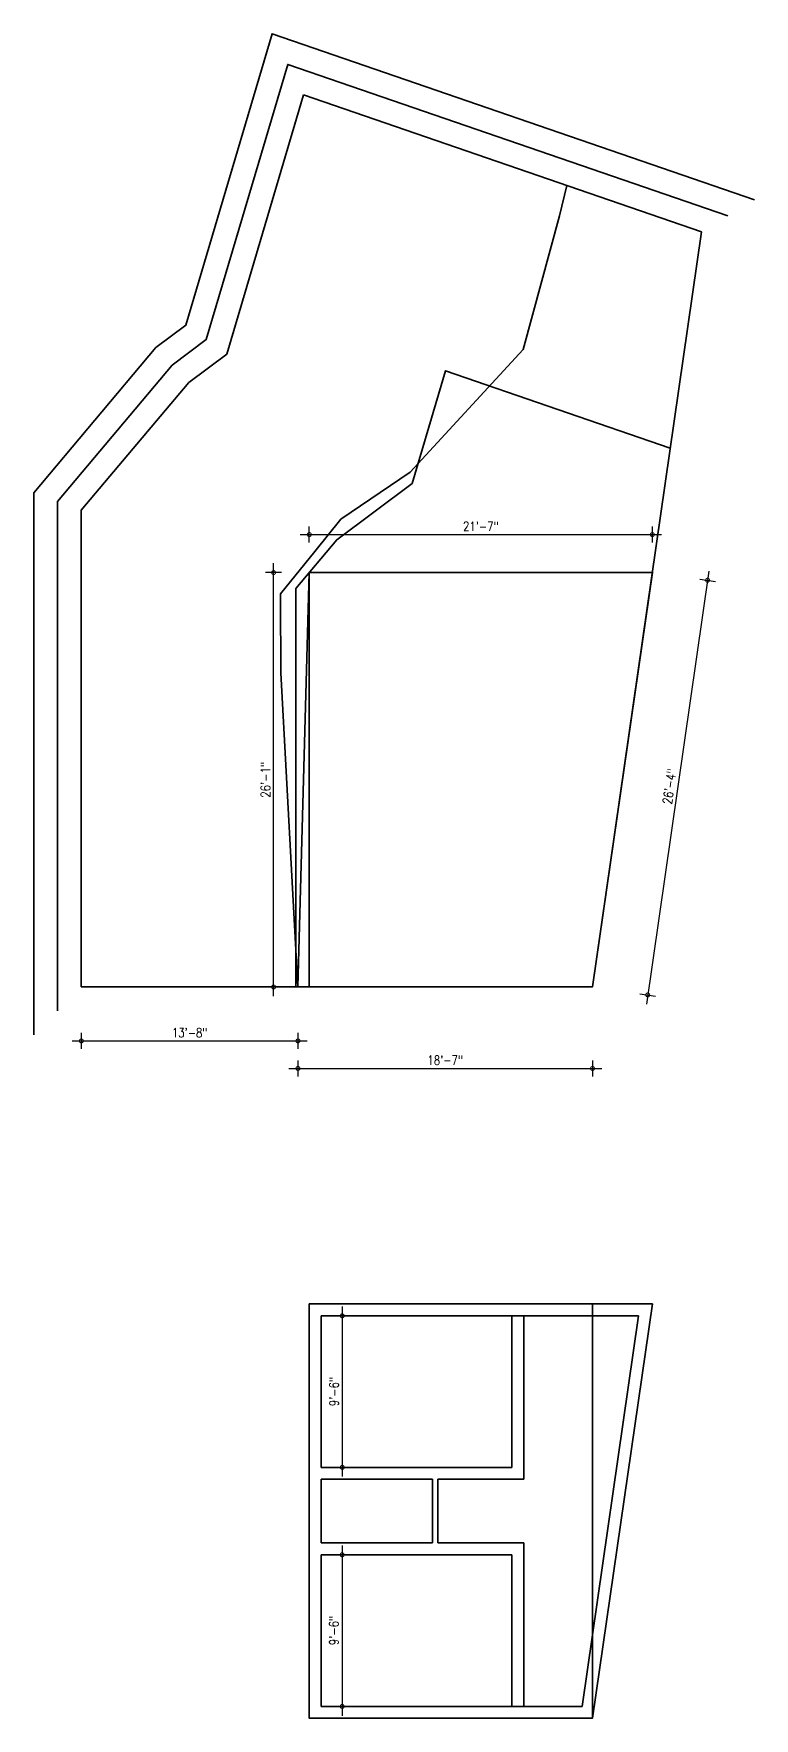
# Model space of a CAD drawing. Header units: inches. Extents: x 358077 to 378079, y -36324 to -23949.
# Drawn here: x 358077 to 358622, y -30859 to -29587 of the extents above; entities that cross this region are included whole.
import ezdxf

# ---------------------------------------------------------------- set-up
doc = ezdxf.new("R2010")
doc.units = ezdxf.units.IN
doc.header["$LTSCALE"] = 2
doc.header["$MEASUREMENT"] = 0
doc.header["$PDMODE"] = 34
doc.layers.get('0').update_dxf_attribs({"linetype": 'CONTINUOUS'})
doc.layers.get('DEFPOINTS').update_dxf_attribs({"color": 141, "linetype": 'CONTINUOUS'})
doc.layers.add('door', color=20, linetype='CONTINUOUS', lineweight=35)
doc.styles.add('ROMANS', font='Romans.shx', dxfattribs={"width": 0.8})
doc.dimstyles.new('8 SCALE', dxfattribs={"dimscale": 0, "dimtxt": 7, "dimasz": 6, "dimexe": 6, "dimexo": 2, "dimgap": 2, "dimtad": 1, "dimdec": 0, "dimzin": 0, "dimdsep": 46, "dimlunit": 4, "dimtxsty": 'ROMANS', "dimblk": 'DOTSMALL', "dimcen": 0, "dimdle": 7, "dimclrd": 8, "dimclre": 8, "dimclrt": 3, "dimadec": 0, "dimazin": 0, "dimtfac": 1, "dimtdec": 0, "dimtofl": 0, "dimtmove": 2, "dimatfit": 3, "dimfxl": 6, "dimfxlon": 1, "dimtolj": 1, "dimtzin": 0, "dimarcsym": 0})

# ---------------------------------------------------------------- blocks, each defined once
blk = doc.blocks.new('_DOTSMALL')
at = {"color": 0, "linetype": 'ByBlock', "const_width": 0.5}
blk.add_lwpolyline([(-0.0625, 0, 1), (0.0625, 0, 1)], format="xyb", close=True, dxfattribs=at)
blk = doc.blocks.new('*D440')
at = {"layer": 'DEFPOINTS', "color": 0, "ltscale": 0.5, "transparency": 16777216}
for p in [(358277, -30306.4), (358499.6, -30306.4), (358499.6, -30367.9)]:
    blk.add_point(p, dxfattribs=at)
at = {"layer": 'door', "color": 8, "lineweight": -2, "ltscale": 0.5, "transparency": 16777216}
for p, q in [((358270, -30367.9), (358506.6, -30367.9)), ((358277, -30361.9), (358277, -30373.9)), ((358499.6, -30361.9), (358499.6, -30373.9))]:
    blk.add_line(p, q, dxfattribs=at)
at = {"layer": 'door', "color": 8, "lineweight": -2, "ltscale": 0.5, "transparency": 16777216, "xscale": 6, "yscale": 6, "zscale": 6, "rotation": 180}
blk.add_blockref('_DOTSMALL', (358277, -30367.9), dxfattribs=at)
at = {"layer": 'door', "color": 8, "lineweight": -2, "ltscale": 0.5, "transparency": 16777216, "xscale": 6, "yscale": 6, "zscale": 6}
blk.add_blockref('_DOTSMALL', (358499.6, -30367.9), dxfattribs=at)
at = {"layer": 'door', "color": 3, "ltscale": 0.5, "transparency": 16777216, "insert": (358388.3, -30361.7), "char_height": 7, "attachment_point": 5, "style": 'ROMANS'}
blk.add_mtext('\\A1;18\'-7"', dxfattribs=at)
blk = doc.blocks.new('*D441')
at = {"layer": 'DEFPOINTS', "color": 0, "ltscale": 0.5, "transparency": 16777216}
for p in [(358258.6, -29993.5), (358285.6, -29993.5), (358277, -30306.4)]:
    blk.add_point(p, dxfattribs=at)
at = {"layer": 'door', "color": 8, "lineweight": -2, "ltscale": 0.5, "transparency": 16777216}
for p, q in [((358258.6, -30313.4), (358258.6, -29986.5)), ((358264.6, -29993.5), (358252.6, -29993.5)), ((358264.6, -30306.4), (358252.6, -30306.4))]:
    blk.add_line(p, q, dxfattribs=at)
at = {"layer": 'door', "color": 8, "lineweight": -2, "ltscale": 0.5, "transparency": 16777216, "xscale": 6, "yscale": 6, "zscale": 6}
for p, rotation in [((358258.6, -29993.5), 90), ((358258.6, -30306.4), 270)]:
    blk.add_blockref('_DOTSMALL', p, dxfattribs=dict(at, rotation=rotation))
at = {"layer": 'door', "color": 3, "ltscale": 0.5, "transparency": 16777216, "insert": (358252.5, -30150), "char_height": 7, "attachment_point": 5, "rotation": 90, "style": 'ROMANS'}
blk.add_mtext('\\A1;26\'-1"', dxfattribs=at)
blk = doc.blocks.new('*D442')
at = {"layer": 'DEFPOINTS', "color": 0, "ltscale": 0.5, "transparency": 16777216}
for p in [(358544.8, -29964.8), (358285.6, -29993.5), (358544.8, -29993.3)]:
    blk.add_point(p, dxfattribs=at)
at = {"layer": 'door', "color": 8, "lineweight": -2, "ltscale": 0.5, "transparency": 16777216}
for p, q in [((358278.6, -29964.8), (358551.8, -29964.8)), ((358285.6, -29970.8), (358285.6, -29958.8)), ((358544.8, -29970.8), (358544.8, -29958.8))]:
    blk.add_line(p, q, dxfattribs=at)
at = {"layer": 'door', "color": 8, "lineweight": -2, "ltscale": 0.5, "transparency": 16777216, "xscale": 6, "yscale": 6, "zscale": 6, "rotation": 180}
blk.add_blockref('_DOTSMALL', (358285.6, -29964.8), dxfattribs=at)
at = {"layer": 'door', "color": 8, "lineweight": -2, "ltscale": 0.5, "transparency": 16777216, "xscale": 6, "yscale": 6, "zscale": 6}
blk.add_blockref('_DOTSMALL', (358544.8, -29964.8), dxfattribs=at)
at = {"layer": 'door', "color": 3, "ltscale": 0.5, "transparency": 16777216, "insert": (358415.2, -29958.6), "char_height": 7, "attachment_point": 5, "style": 'ROMANS'}
blk.add_mtext('\\A1;21\'-7"', dxfattribs=at)
blk = doc.blocks.new('*D443')
at = {"layer": 'DEFPOINTS', "color": 0, "ltscale": 0.5, "transparency": 16777216}
for p in [(358544.8, -29993.3), (358499.6, -30306.4), (358541.3, -30312.4)]:
    blk.add_point(p, dxfattribs=at)
at = {"layer": 'door', "color": 8, "lineweight": -2, "ltscale": 0.5, "transparency": 16777216}
for p, q in [((358587.5, -29992.4), (358540.3, -30319.4)), ((358580.6, -29998.4), (358592.5, -30000.2)), ((358535.3, -30311.6), (358547.2, -30313.3))]:
    blk.add_line(p, q, dxfattribs=at)
at = {"layer": 'door', "color": 8, "lineweight": -2, "ltscale": 0.5, "transparency": 16777216, "xscale": 6, "yscale": 6, "zscale": 6}
for p, rotation in [((358586.5, -29999.3), 81.77438599510202), ((358541.3, -30312.4), 261.774385995102)]:
    blk.add_blockref('_DOTSMALL', p, dxfattribs=dict(at, rotation=rotation))
at = {"layer": 'door', "color": 3, "ltscale": 0.5, "transparency": 16777216, "insert": (358557.8, -30155), "char_height": 7, "attachment_point": 5, "rotation": 81.7744, "style": 'ROMANS'}
blk.add_mtext('\\A1;26\'-4"', dxfattribs=at)
blk = doc.blocks.new('*D444')
at = {"layer": 'DEFPOINTS', "color": 0, "ltscale": 0.5, "transparency": 16777216}
for p in [(358113.3, -30306.4), (358277, -30306.4), (358277, -30347.1)]:
    blk.add_point(p, dxfattribs=at)
at = {"layer": 'door', "color": 8, "lineweight": -2, "ltscale": 0.5, "transparency": 16777216}
for p, q in [((358106.3, -30347.1), (358284, -30347.1)), ((358113.3, -30341.1), (358113.3, -30353.1)), ((358277, -30341.1), (358277, -30353.1))]:
    blk.add_line(p, q, dxfattribs=at)
at = {"layer": 'door', "color": 8, "lineweight": -2, "ltscale": 0.5, "transparency": 16777216, "xscale": 6, "yscale": 6, "zscale": 6, "rotation": 180}
blk.add_blockref('_DOTSMALL', (358113.3, -30347.1), dxfattribs=at)
at = {"layer": 'door', "color": 8, "lineweight": -2, "ltscale": 0.5, "transparency": 16777216, "xscale": 6, "yscale": 6, "zscale": 6}
blk.add_blockref('_DOTSMALL', (358277, -30347.1), dxfattribs=at)
at = {"layer": 'door', "color": 3, "ltscale": 0.5, "transparency": 16777216, "insert": (358195.2, -30340.9), "char_height": 7, "attachment_point": 5, "style": 'ROMANS'}
blk.add_mtext('\\A1;13\'-8"', dxfattribs=at)
blk = doc.blocks.new('*D547')
at = {"layer": 'DEFPOINTS', "color": 0, "ltscale": 0.5, "transparency": 16777216}
for p in [(358294.6, -30554.7), (358294.6, -30669.1), (358310.5, -30669.1)]:
    blk.add_point(p, dxfattribs=at)
at = {"layer": 'door', "color": 8, "lineweight": -2, "ltscale": 0.5, "transparency": 16777216}
for p, q in [((358310.5, -30547.7), (358310.5, -30676.1)), ((358304.5, -30554.7), (358316.5, -30554.7)), ((358304.5, -30669.1), (358316.5, -30669.1))]:
    blk.add_line(p, q, dxfattribs=at)
at = {"layer": 'door', "color": 8, "lineweight": -2, "ltscale": 0.5, "transparency": 16777216, "xscale": 6, "yscale": 6, "zscale": 6}
for p, rotation in [((358310.5, -30554.7), 90), ((358310.5, -30669.1), 270)]:
    blk.add_blockref('_DOTSMALL', p, dxfattribs=dict(at, rotation=rotation))
at = {"layer": 'door', "color": 3, "ltscale": 0.5, "transparency": 16777216, "insert": (358304.3, -30611.9), "char_height": 7, "attachment_point": 5, "rotation": 90, "style": 'ROMANS'}
blk.add_mtext('\\A1;9\'-6"', dxfattribs=at)
blk = doc.blocks.new('*D548')
at = {"layer": 'DEFPOINTS', "color": 0, "ltscale": 0.5, "transparency": 16777216}
for p in [(358294.6, -30735.1), (358294.6, -30849.6), (358310.4, -30849.6)]:
    blk.add_point(p, dxfattribs=at)
at = {"layer": 'door', "color": 8, "lineweight": -2, "ltscale": 0.5, "transparency": 16777216}
for p, q in [((358310.4, -30728.1), (358310.4, -30856.6)), ((358304.4, -30735.1), (358316.4, -30735.1)), ((358304.4, -30849.6), (358316.4, -30849.6))]:
    blk.add_line(p, q, dxfattribs=at)
at = {"layer": 'door', "color": 8, "lineweight": -2, "ltscale": 0.5, "transparency": 16777216, "xscale": 6, "yscale": 6, "zscale": 6}
for p, rotation in [((358310.4, -30735.1), 90), ((358310.4, -30849.6), 270)]:
    blk.add_blockref('_DOTSMALL', p, dxfattribs=dict(at, rotation=rotation))
at = {"layer": 'door', "color": 3, "ltscale": 0.5, "transparency": 16777216, "insert": (358304.2, -30792.3), "char_height": 7, "attachment_point": 5, "rotation": 90, "style": 'ROMANS'}
blk.add_mtext('\\A1;9\'-6"', dxfattribs=at)

msp = doc.modelspace()

# ---------------------------------------------------------------- linework, layer by layer
at = {"layer": 'door', "color": 41, "ltscale": 0.5, "true_color": 0xf4ee51}
for p, q in [((358281.25, -29632.9), (358223.31, -29828.5)), ((358581.96, -29736.33), (358281.25, -29632.9)), ((358499.55, -30306.41), (358581.96, -29736.33)), ((358223.31, -29828.5), (358194.44, -29850)), ((358194.44, -29850), (358113.31, -29946.41)), ((358113.31, -29946.41), (358113.31, -30306.41)), ((358113.31, -30306.41), (358499.55, -30306.41))]:
    msp.add_line(p, q, dxfattribs=at)
at = {"layer": 'door', "ltscale": 0.5}
for p, q in [((358277.04, -30306.41), (358285.59, -29993.51)), ((358285.59, -29993.51), (358544.79, -29993.51)), ((358285.59, -29993.51), (358285.59, -30306.41)), ((358499.55, -30858.57), (358499.55, -30545.68)), ((358534.39, -30554.68), (358294.59, -30554.68)), ((358294.59, -30554.68), (358294.59, -30669.13)), ((358438.59, -30554.68), (358438.59, -30669.13)), ((358447.59, -30554.68), (358447.59, -30669.13)), ((358447.59, -30554.68), (358447.59, -30678.13)), ((358491.76, -30849.57), (358534.39, -30554.68)), ((358294.59, -30669.13), (358438.59, -30669.13)), ((358294.59, -30678.13), (358378.59, -30678.13)), ((358382.59, -30678.13), (358447.59, -30678.13)), ((358294.59, -30726.13), (358378.59, -30726.13)), ((358382.59, -30726.13), (358447.59, -30726.13)), ((358447.59, -30726.13), (358447.59, -30849.57)), ((358294.59, -30735.13), (358438.59, -30735.13)), ((358294.59, -30735.13), (358294.59, -30849.57)), ((358438.59, -30735.13), (358438.59, -30849.57)), ((358294.59, -30849.57), (358491.76, -30849.57))]:
    msp.add_line(p, q, dxfattribs=at)
at = {"layer": 'door', "color": 41, "ltscale": 0.5, "true_color": 0xf4ee51}
for points in [[(358621.86, -29711.98), (358257.41, -29586.63), (358192.2, -29806.78), (358169.58, -29823.62), (358077.31, -29933.28), (358077.31, -30342.41)], [(358601.91, -29724.16), (358269.33, -29609.77), (358207.76, -29817.64), (358182.01, -29836.81), (358095.31, -29939.84), (358095.31, -30324.41)], [(358558.37, -29899.53), (358388.53, -29841.12), (358363.32, -29926.22), (358306.28, -29968.7), (358275.31, -30005.5), (358275.31, -30306.41)]]:
    msp.add_lwpolyline(points, dxfattribs=at)
at = {"layer": 'door', "ltscale": 0.5}
for points in [[(358277.04, -30306.41), (358264.11, -30069.15), (358263.83, -30012.99), (358263.9, -30009.53), (358289.7, -29977.62), (358309.48, -29953.15), (358361.84, -29917.74), (358447.27, -29825.1), (358474.6, -29724.04), (358480.24, -29701.34)], [(358294.59, -30678.13), (358294.59, -30726.13)], [(358378.59, -30678.13), (358378.59, -30726.13)], [(358382.59, -30678.13), (358382.59, -30726.13)]]:
    msp.add_lwpolyline(points, dxfattribs=at)
for points in [[(358544.79, -29993.51), (358285.59, -29993.51), (358277.04, -30306.41), (358499.55, -30306.41)], [(358544.79, -29993.51), (358285.59, -29993.51), (358285.59, -30306.41), (358499.55, -30306.41)], [(358544.79, -30545.68), (358285.59, -30545.68), (358285.59, -30858.57), (358499.55, -30858.57)]]:
    msp.add_lwpolyline(points, close=True, dxfattribs=at)

# ---------------------------------------------------------------- dimensions: what is measured, and where the dimension line sits
for base, p1, p2, angle, picture, middle in [((358544.82, -29964.79), (358285.59, -29993.51), (358544.82, -29993.28), 180, '*D442', (358415.2, -29958.63)), ((358258.64, -29993.51), (358277.04, -30306.41), (358285.59, -29993.51), 90, '*D441', (358252.47, -30149.96)), ((358277.04, -30347.08), (358113.31, -30306.41), (358277.04, -30306.41), 180, '*D444', (358195.17, -30340.92)), ((358499.55, -30367.85), (358277.04, -30306.41), (358499.55, -30306.41), 180, '*D440', (358388.3, -30361.69)), ((358310.52, -30669.13), (358294.59, -30554.68), (358294.59, -30669.13), 90, '*D547', (358304.35, -30611.9)), ((358310.36, -30849.57), (358294.59, -30735.13), (358294.59, -30849.57), 90, '*D548', (358304.19, -30792.35))]:
    dim = msp.add_linear_dim(base=base, p1=p1, p2=p2, angle=angle, dimstyle='8 SCALE', override={"dimscale": 1}, dxfattribs=at)
    dim.commit()
    dim.dimension.update_dxf_attribs({"geometry": picture, "text_midpoint": middle})
dim = msp.add_aligned_dim(p1=(358544.82, -29993.28), p2=(358499.55, -30306.41), distance=42.14, dimstyle='8 SCALE', override={"dimscale": 1}, dxfattribs=at)
dim.commit()
dim.dimension.update_dxf_attribs({"geometry": '*D443', "text_midpoint": (358557.78, -30154.99)})

doc.saveas('drawing.dxf')
